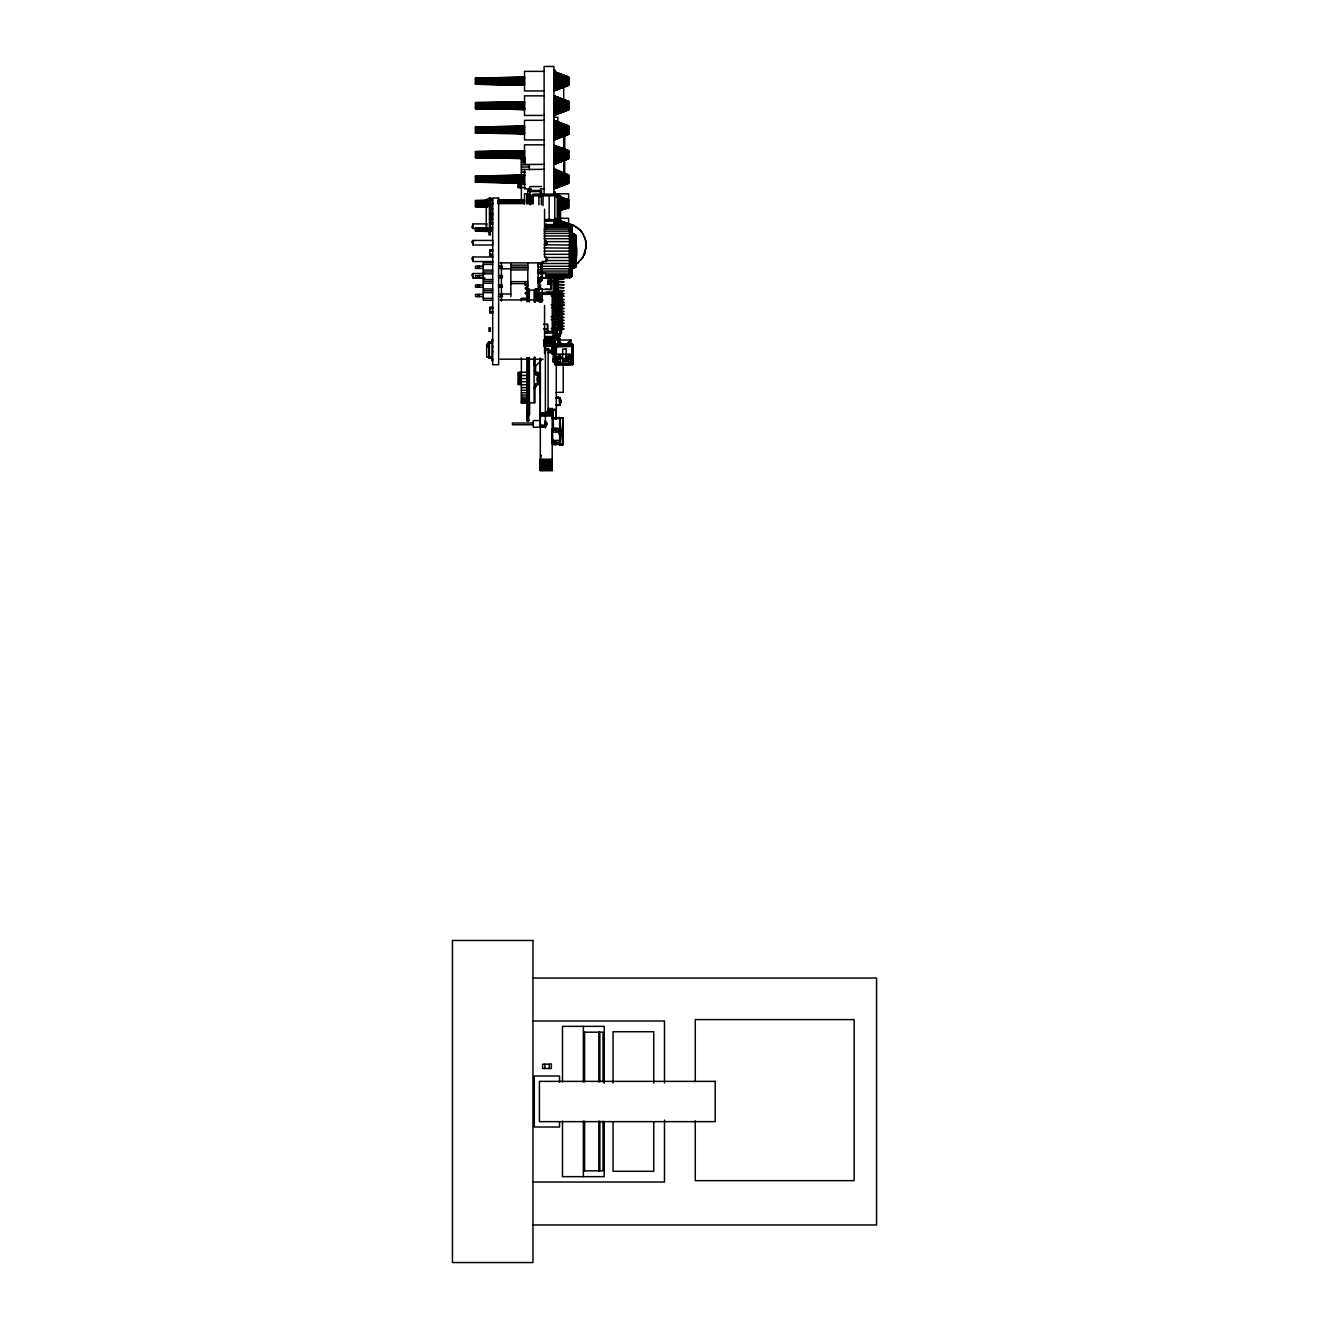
<?xml version="1.0" encoding="UTF-8"?>
<svg xmlns="http://www.w3.org/2000/svg" width="1329" height="1329" viewBox="0 0 1329 1329"><rect width="100%" height="100%" fill="white"/><g stroke="black" fill="none" stroke-linecap="round" stroke-linejoin="round"><path stroke-width="1.5" d="M527.796 200.23L526.865 201.51L526.849 203.769L527.796 203.769C529.108 200.43 525.536 197.838 527.796 200.646M534.142 365.226L534.723 357.268M537.963 294.673L535.537 294.673L535.72 300.52L536.168 289.273L536.135 295.42M536.85 289.273L536.335 295.42L536.567 289.273M538.926 301.683L538.926 293.526M540.305 357.983L540.272 425.081L545.388 425.081M541.584 295.835L541.584 302.015L541.883 295.835L538.76 295.835M541.833 295.835L541.667 302.048M541.9 301.7L541.883 295.835M551.851 342.35L551.851 341.487M551.668 353.431L551.801 350.69L551.784 353.979M551.867 341.487L551.867 342.35M551.552 278.575L551.851 277.013M551.9 351.986L551.568 353.032M552.648 418.369L552.316 409.98L552.465 418.851M553.113 418.319L553.03 430.314L553.113 418.319L562.998 418.02L562.964 444.617L552.997 444.002L562.765 444.634L559.625 445.049L562.765 444.634L559.625 444.584L559.625 417.555L553.329 418.22L553.346 430.33M572.434 344.145L554.741 344.145M555.19 336.918C553.462 326.303 559.409 336.536 557.482 333.695M555.073 342.051L555.14 341.703M555.838 331.934L557.599 334.493L556.801 332.2L554.741 332.1L554.741 334.243L557.599 334.343L556.402 331.968L557.565 334.493L555.954 334.526L557.615 334.41L557.366 333.247L555.738 333.297L554.758 337.666L556.602 337.599L557.532 335.722L556.602 337.583L554.758 337.732L557.599 335.307L556.801 337.45L554.758 337.666L557.333 335.456L556.187 332.051L554.758 331.968L554.741 335.107L557.183 335.307L556.801 337.45L554.741 337.416L557.565 335.506M555.904 417.439L555.904 415.96M555.904 413.469L555.904 416.691M554.741 334.958L557.599 335.091L555.771 337.616L557.549 335.074L556.801 337.433L555.755 337.716L557.565 335.091L556.801 337.284L554.741 337.549C559.011 337.965 557.034 333.845 554.741 334.094M554.741 333.812C561.187 335.423 552.964 330.771 556.519 332.566C556.652 338.297 557.316 330.722 554.874 331.569M554.741 336.47C564.31 334.858 548.844 340.058 557.432 334.576C557.981 332.998 553.396 331.552 556.801 332.449C556.02 338.214 559.725 331.635 554.758 331.901L557.084 332.649L554.741 332.217C561.253 332.416 553.429 337.699 555.489 337.001C560.323 336.171 553.097 333.28 556.17 331.934L554.758 331.901C557.349 331.469 558.03 336.569 555.838 337.699C555.173 337.815 558.894 334.725 553.196 335.705M554.741 333.546L556.535 333.828L556.386 337.566L557.432 335.058L555.738 334.958L557.349 333.546L556.801 332.217L554.758 332.051L557.3 333.247L556.17 333.23L556.801 332.665L557.333 334.177L556.602 332.217L554.758 331.968L556.402 332.1L556.685 335.772L556.386 332.815L554.741 333.297M562.549 364.212L562.948 365.026L562.815 361.903L565.838 361.903L566.47 365.093M565.955 358.564L562.915 358.564L563.081 361.255L563.28 358.797M563.164 358.697L563.164 361.189L565.739 361.189L565.739 358.697L565.606 360.94L563.263 360.99L565.905 361.206L566.071 354.195M562.682 363.481C561.669 366.804 573.231 363.664 562.948 364.927M572.55 358.797C573.414 372.851 573.032 345.357 572.068 358.797C572.982 338.978 572.6 384.214 572.367 355.159M528.743 414.15L528.743 415.861M535.703 295.42L535.72 289.273L535.57 295.42M536.002 295.42L535.903 289.273L535.62 300.52L535.537 294.673M536.65 295.42L537.082 289.273L536.999 300.52M537.032 289.273L537.115 295.42M538.029 379.38L538.029 377.801L537.464 381.29L537.464 377.785L537.481 379.38M551.701 277.13L551.734 277.977M554.625 344.593L573.032 344.593L552.681 344.593L552.781 346.487M555.655 418.884L555.904 409.897L548.246 409.83L555.821 409.98L555.904 419.05L555.672 410.129M555.406 335.539L557.582 335.456L556.187 337.583L557.117 335.074L555.406 334.393L557.084 334.825L556.984 336.087L554.874 337.433L557.034 336.403L557.15 335.091L555.406 335.257L557.383 335.141L555.987 337.549L556.934 337.234L555.971 337.549L557.167 335.091L556.386 337.549L554.758 337.666L556.602 337.533L556.386 334.509L555.755 337.682L557.084 335.141L556.402 331.968L557.432 334.576L555.406 334.958L557.599 335.224L555.572 335.058M555.422 331.934C556.718 333.878 558.878 335.788 555.09 337.682M555.157 337.416L557.05 336.985L554.758 337.483C559.11 337.167 555.887 329.177 556.668 336.686C557.748 332.748 555.057 339.759 557.15 336.686C555.854 333.147 556.884 337.632 557.067 336.686C557.798 333.928 555.622 339.609 556.635 335.456C556.718 333.363 556.618 331.154 555.09 331.984M555.738 334.376L557.532 333.911M557.532 335.722C554.625 335.722 555.921 338.961 557.067 336.087C552.681 338.912 559.509 335.606 555.738 334.675C557.316 333.23 557.831 338.031 554.741 337.284L556.569 336.686L556.153 333.812L556.187 336.918L557.067 335.938M561.885 291.765C558.761 289.29 558.396 297.131 559.991 291.5L554.741 291.333L557.665 291.333L557.698 292.563M561.469 364.013L556.768 364.212L560.988 364.046M561.419 306.534L561.752 304.823M554.741 307.431L561.752 306.152M563.081 444.335L562.748 417.887M566.22 364.246L567.068 364.212M571.32 363.93L562.117 364.03L571.32 363.897M527.812 198.287C525.038 195.845 530.171 198.586 526.865 199.815M528.743 415.445L528.693 420.695L528.709 419.698M534.524 364.163L534.142 365.159L534.125 363.415M535.371 293.36L535.388 289.273L535.404 295.42M535.604 300.52L535.554 289.273M535.737 289.273L535.77 300.52L535.72 294.673M538.029 380.343L538.029 381.29L538.012 379.878M551.867 351.82L551.751 351.919M551.651 345.058L551.884 345.241M554.874 337.433C556.934 338.031 558.18 334.127 556.203 336.087C561.519 338.712 560.921 331.652 559.559 328.977C560.672 331.502 561.785 338.878 556.137 336.237C557.698 334.21 554.442 332.25 556.785 332.4C555.306 332.433 559.06 333.712 555.406 332.466C553.728 333.031 559.625 333.18 556.187 332.1C553.828 331.27 559.443 332.931 555.887 333.911C558.246 335.888 557.1 331.502 555.19 332.15M555.223 337.084L556.386 337.5L557.15 335.506M555.073 335.257C557.947 336.021 557.997 331.403 554.741 332.732C556.153 331.187 558.878 334.692 554.741 332.532C557.349 329.991 556.353 335.174 557.3 333.861M557.067 333.695C555.472 330.157 558.18 335.838 556.087 333.795C557.848 333.895 554.127 331.27 557.133 333.247M556.17 334.543C556.486 332.748 558.396 334.742 555.406 332.3M557.864 278.359L564.127 278.824L557.648 279.372M560.207 317.781L560.489 313.461M552.449 432.141C549.276 426.659 562.815 426.742 559.958 432.141L552.283 432.141L552.299 429.151L559.958 429.151L559.958 443.388L552.233 443.138L552.283 440.397L560.024 440.397L559.775 443.537L552.698 443.388L559.958 443.388M559.974 429.018L559.808 443.138L560.024 429.4L552.233 429.4M560.306 316.319L560.107 317.781L561.602 317.781L561.619 313.212L556.718 313.162M562.765 444.617L559.625 444.966L562.964 444.251L562.964 417.987M572.749 355.159L572.168 360.774L572.6 355.159M526.865 199.034L527.812 197.938M541.385 295.835L541.202 301.982M555.223 332.4C558.579 335.938 557.366 331.984 555.887 334.675C556.07 335.888 558.396 336.652 554.741 336.802M557.084 335.456L555.771 337.483L557.482 335.456M557.067 334.493C556.486 335.672 555.937 330.672 556.951 333.097C556.103 334.476 557.432 331.37 555.439 332.549C555.306 332.765 558.695 333.014 554.741 333.047M555.738 333.546C556.934 333.778 555.937 333.396 556.951 333.297C555.622 328.197 558.147 341.337 556.12 329.858M558.03 291.45L559.193 291.732M561.752 295.619L561.453 294.241M572.766 363.448L572.55 362.601M540.288 301.982L539.807 295.835M540.67 301.982L540.056 295.835M540.936 301.982L540.886 295.835M555.157 332.831L556.934 333.047M556.17 333.729C556.934 331.735 556.22 334.958 556.535 334.376M555.904 409.897L555.838 418.984L555.904 409.897L555.705 417.09M556.917 335.456L555.439 337.4L557.1 335.772M557.084 336.686L554.741 336.586M558.413 322.1L557.549 322.233L559.659 321.734L557.632 322.199L557.698 321.07M559.542 308.943L559.559 306.833L561.453 308.062L561.071 292.015M526.882 196.991L526.915 194.881M551.552 351.255L551.784 351.77M554.741 337.35L556.934 336.852M556.801 332.981L554.741 332.632M556.984 336.686L555.738 336.818L556.602 337.416M561.918 323.163L561.536 327.2L561.536 323.429M527.846 195.147L527.812 197.29L526.882 197.29M527.746 194.881L527.829 196.709L526.882 196.709M554.774 337.284C559.027 335.672 554.708 335.107 557.316 336.237M556.602 332.117L556.951 333.446M556.785 336.985C555.572 337.167 557.15 335.955 555.755 337.35M559.808 309.873L560.24 316.667M556.137 404.913L560.024 404.614L559.808 397.753L559.958 404.797L556.137 404.946C562.317 408.385 562.017 394.846 556.137 397.786C562.466 394.248 562.25 408.169 556.236 404.946M534.54 364.777L534.723 364.279M541.999 274.538L542.099 263.657L538.228 264.172M553.213 336.503L553.196 338.197L553.18 336.503L545.156 336.503M553.196 331.436L553.18 333.13L545.156 333.13M555.522 337.416L556.187 336.818M560.024 315.089L559.559 310.072M555.738 335.955C564.493 339.377 557.549 327.466 559.908 329.592M560.157 355.524L560.639 362.236C553.412 365.093 560.904 348.497 560.738 358.896L558.213 358.896L558.629 355.574M560.157 356.106C557.416 354.76 556.22 364.894 560.705 362.385M559.808 397.753L559.958 404.797M552.997 430.347L552.997 418.585L559.625 417.555L562.748 444.384L563.081 418.303M568.247 362.236L570.59 362.269L570.191 356.969C561.004 358.431 576.437 369.811 570.39 355.674C566.619 353.664 567.799 362.136 568.247 362.269M570.108 356.106C566.32 355.64 571.453 358.465 570.108 355.989M556.934 334.709L556.203 335.955L559.958 335.855L560.007 329.326L559.958 336.087L559.559 329.227M559.675 397.703L556.137 397.736L559.825 397.886L556.187 397.736L559.559 397.687L559.559 405.013L556.137 404.714C564.526 409.083 557.898 387.586 559.924 404.548L560.024 398.135L556.137 398.135L559.559 397.82M557.698 289.589L557.665 288.36C553.844 287.28 553.844 290.686 557.665 289.589L557.698 288.36M557.665 288.36L557.665 285.386C553.844 284.306 553.844 287.712 557.665 286.615L557.698 282.412M557.698 283.924L557.665 282.412C553.844 281.333 553.844 284.738 557.665 283.642M554.741 280.668L554.741 279.439L557.947 278.675M554.741 304.457L554.741 303.228L557.665 303.228L557.698 304.457M558.363 300.337C554.592 299.008 553.047 302.331 557.665 301.484L557.698 300.254M557.698 298.51L557.665 297.281C553.844 296.201 553.844 299.606 557.665 298.51L557.549 295.271L558.363 295.42M554.741 295.536L554.741 294.307L557.665 294.307L557.698 295.536M559.958 324.592C558.03 321.917 550.787 325.97 557.665 325.273L557.698 324.043M557.698 325.273L557.665 321.07C549.392 322 561.37 322.033 561.602 322.366M551.12 319.641L557.665 318.096L557.665 321.07M554.741 316.352L554.741 315.123L557.665 315.123L557.665 318.096M557.665 315.123L557.665 312.149C553.844 311.052 553.844 314.475 557.665 313.378L557.698 312.149M557.665 312.149L557.665 309.175C553.844 308.079 553.844 311.501 557.665 310.405L557.698 309.175M554.774 330.605L554.874 333.861M554.741 328.246C554.21 326.103 561.602 328.878 559.941 324.592M557.665 277.08L557.665 280.668L551.552 281.549M557.665 295.536L557.549 292.081M557.698 315.123L557.665 316.352L551.12 316.667M557.698 303.228L557.665 307.431L551.552 307.547M557.665 330.605C551.253 330.024 560.539 331.768 557.665 325.273M557.665 319.325L557.698 318.096M552.449 440.397L552.233 443.138L560.024 443.138L559.775 429.151L552.698 429.151L559.559 429.068M561.802 326.319L561.635 325.107M558.296 328.911L559.509 329.526L558.728 328.745M541.85 278.16L569.476 277.794L572.085 275.153L571.819 234.386L569.476 233.406L544.093 233.406M526.899 195.579L528.693 195.263L528.743 201.078M556.519 337.167L555.406 337.333L556.884 336.403M542.132 266.265L569.476 266.265C579.012 268.259 578.663 239.32 572.267 238.838M559.675 313.528L560.024 310.272L559.841 315.073L559.891 309.939M559.808 336.237L559.958 329.409L559.958 335.855L556.203 335.822L557.001 335.141M558.678 322.299L559.974 322.017M559.874 313.528L559.958 310.272M559.958 329.426L559.775 335.938L559.559 329.426M559.958 398.135L559.775 404.664L559.559 398.135M536.833 300.52L537.182 294.673L537.182 300.52M541.85 276.615L541.999 280.137L541.999 277.927M555.505 337.682L556.187 337.682M559.559 335.838L559.775 329.326L559.808 335.838M559.675 440.397L559.559 443.138L552.698 440.397M540.305 393.467L540.355 373.532M538.228 267.046L541.85 266.78L542.132 263.956L541.651 269.604L538.228 269.787M551.552 348.58C552.532 346.47 551.9 352.384 551.801 348.132M559.559 433.586L559.958 429.151M541.85 269.471L542.132 263.956L541.85 266.78M562.964 444.617L562.998 418.336L553.329 418.22M560.14 433.586L560.257 429.018L560.373 433.586L558.861 433.586L559.127 429.018L559.011 433.586M538.228 272.279L541.85 271.93L541.401 269.704M526.915 194.964L528.676 194.881M575.557 266.896L575.939 263.159M584.959 252.875L586.006 245.2M586.072 247.41L585.441 239.718M525.204 282.296L525.204 283.891M559.924 432.141L560.024 440.397L560.024 429.4M574.876 256.048C575.307 258.59 567.383 253.623 575.989 253.457M568.579 355.574L568.164 358.896L570.689 358.896L570.108 355.524M558.446 355.84L558.213 358.896L558.512 355.674M568.397 355.84L568.164 358.896L568.447 355.674M542.132 273.076L569.476 273.076C573.58 269.422 573.198 277.379 569.476 277.03L546.036 277.03M575.989 255.733L574.876 258.374M586.272 247.443L582.617 257.843L572.085 268.275L575.939 265.451L575.939 266.481L575.557 267.262L575.557 234.967C574.942 239.502 571.487 231.196 569.476 229.136L544.093 229.136M561.486 308.943L561.951 308.378M575.258 262.777L572.085 266.996L575.258 265.401L575.989 263.225L575.939 261.597L572.085 263.474L572.267 237.476C569.892 230.831 576.52 237.642 575.939 240.632M575.939 257.793L574.876 260.534M542.132 279.705L542.132 277.03M528.676 420.795L526.915 420.695L527.796 413.718L526.865 413.718L526.849 411.442L527.796 411.442L526.849 412.355M546.036 224.618L569.476 224.418L569.476 277.794L572.018 275.601M572.085 274.771L569.476 277.611L570.606 277.346M575.557 266.514L575.939 265.767L575.557 267.096M541.85 271.93L541.401 264.039M572.085 265.385L575.989 259.903L574.676 259.936M542.132 271.947L542.099 273.724M560.14 315.937L557.399 315.422M561.071 329.592L561.071 321.402M557.549 308.345L561.453 308.062L559.542 308.345M574.46 251.115L574.028 267.993L572.816 268.292M572.085 263.474L572.5 261.065L574.028 260.65L574.46 264.305M544.093 254.321L569.476 254.321L570.058 251.115M572.134 259.105C578.348 256.065 571.736 244.602 574.46 237.908L572.134 236.695M572.085 257.095L569.476 257.494L570.058 231.18L544.093 231.13M541.651 272.08L542.132 269.521M572.018 265.601L570.606 266.132M572.085 259.969L569.476 260.567L570.058 257.726M575.989 257.909L574.028 258.457L574.46 256.331M572.284 346.371L554.658 347.035M572.085 262.71L569.476 263.507L570.058 260.916M574.46 261.032L574.46 258.773M555.738 336.087L556.718 336.403M542.132 268.807L569.476 268.807L570.606 266.647L569.476 266.265L570.058 263.939M557.532 334.559L555.572 334.592M558.014 306.883L557.881 308.993L559.193 308.976L558.014 308.411M557.815 341.487C566.719 344.028 552.249 341.487 559.841 342.666M556.17 364.362L556.137 354.195L572.55 354.195M541.385 455.282L540.305 459.236L552.216 459.236M542.132 271.083L570.058 271.033L570.058 266.764M561.137 321.817L554.741 321.684M584.112 254.935L585.242 251.746M584.561 253.922L585.441 251.812M572.766 344.361L572.915 364.379L572.766 344.477M542.498 278.891L541.667 279.522M575.258 265.401L575.939 264.454L570.058 271.631L569.476 273.076L571.105 273.159M572.5 268.774L572.085 269.804L572.5 268.591M575.789 266.73L575.789 235.333M574.028 256.098L574.876 253.723M546.036 257.494L569.476 257.494L570.606 254.42L572.085 254.121M546.036 260.567L569.476 260.567L570.606 257.676L569.476 257.494M555.738 335.539L556.701 334.825L556.386 336.054M574.676 242.277C576.919 242.974 576.487 238.207 574.46 237.908M560.157 315.87L554.741 315.737M542.132 274.738L542.132 263.507L569.476 263.507L570.606 260.833L569.476 260.567M574.028 260.65L574.876 258.706L574.028 258.457M569.476 266.265L570.606 263.84L569.476 263.507M570.058 271.033C574.278 269.139 570.905 266.431 569.476 271.083L569.476 277.611M552.548 347.882L551.817 349.245M541.8 359.694L535.67 366.139L535.521 374.828M584.079 254.836L582.484 257.843M570.058 273.591L569.476 274.738L546.036 274.738M561.486 329.409L561.386 333.479L558.512 334.243M574.676 261.747L575.989 261.747L574.876 262.494M561.901 323.827L561.386 308.195M555.738 333.297L556.585 334.077M546.036 241.645L569.476 241.645C573.181 244.021 572.849 238.14 569.476 238.705L544.093 238.705M556.685 335.772L559.559 336.171L556.17 335.872M537.497 383.051L534.208 388.317L537.497 383.051L537.497 376.024L534.275 370.758M575.939 259.786L575.989 261.697M572.533 364.362L572.267 344.128M574.028 262.627L575.258 260.8M570.058 275.203L572.018 272.943L569.476 276.067L546.036 276.067M556.519 336.686L556.535 336.42M582.467 257.726L580.424 260.334M575.939 239.054L575.939 236.761M561.885 324.575L561.536 323.794L561.569 324.758M556.585 335.506L555.954 336.204M570.673 340.058L567.151 343.713M541.401 280.884L538.228 280.868M570.058 276.432L572.018 274.173L570.058 277.263M561.635 313.212L560.306 313.461M556.004 364.761L556.12 354.195M487.029 223.903L473.124 223.903L471.812 227.159L473.124 228.455L489.022 228.455M492.993 240.449L473.124 240.449L471.812 241.745L473.124 245.001L492.993 245.001M530.005 189.366L529.989 188.386L531.052 189.366M492.993 256.979L473.124 256.979L471.812 258.275L473.124 261.531L492.993 261.531M492.411 249.935L492.694 250.782M485.052 273.508L473.124 273.508L471.812 274.821L473.124 278.077L485.052 278.077M546.036 261.531L547.332 260.235L546.036 256.979L546.036 261.531L541.983 261.531M537.929 278.077L546.036 278.077L547.332 276.764L546.036 273.508L537.929 273.508M554.708 346.769L552.681 346.42M565.489 363.897L566.902 364.212M573.596 241.546L574.46 236.496L572.134 235.133M569.476 231.13L569.476 224.418M572.085 238.738L575.989 240.516L574.676 240.466M546.036 226.146L569.476 226.146C573.364 227.741 572.949 231.661 569.476 229.136C573.497 229.07 573.846 239.27 569.476 235.947L544.093 235.947M561.619 327.05L561.287 327.383M552.299 429.151L552.698 443.604L559.791 443.537L552.698 443.138M577.999 262.777L578.995 262.062M572.085 240.898L575.989 242.31L572.267 237.476M570.058 228.621C570.008 227.475 574.311 229.236 569.476 227.475L546.036 227.475M578.148 262.777L574.427 265.235M557.682 279.372L557.665 282.412M561.27 328.678L557.133 328.977M572.018 248.141L544.093 247.892M577.151 263.292L576.254 263.923M561.536 308.876L557.482 308.993M573.596 267.91C578.231 266.033 569.377 269.704 575.258 267.195M572.085 243.257L575.989 244.303L575.939 242.426M572.018 228.04L570.058 225.78L570.058 227.01M572.816 268.458L574.876 267.029M555.738 335.406L556.768 335.058M575.258 267.411L574.028 267.993M538.228 279.372C543.096 277.927 541.983 280.087 538.228 280.353M538.228 278.093L541.401 277.977L541.651 276.797M574.361 265.052L575.175 264.504M492.112 224.136L492.129 198.503L489.504 198.054L486.264 199.799L486.264 228.156L489.504 229.917L492.129 229.468M557.067 333.861L556.303 333.895M557.316 333.413L555.954 333.729M574.876 243.506L575.939 246.563L572.134 245.915M551.552 283.758L547.764 284.207L551.037 283.459M551.12 295.852L558.363 295.653M551.12 304.773L558.363 304.64M551.12 328.562L557.665 328.246M556.353 335.822L556.17 336.287M556.303 334.875L557.599 335.107M554.392 225.349L555.555 224.9M571.32 266.365L573.364 265.534L573.181 264.488M573.43 265.734L572.267 266.165L572.267 265.202M575.939 253.407L574.876 253.606M541.667 279.173L539.923 278.21M570.058 225.78C570.639 225.83 574.111 227.442 569.476 225.199L546.036 225.199M575.258 234.818L573.181 234.685L572.085 232.99M568.613 85.305L553.911 90.937L568.613 85.289L568.613 76.999L553.911 71.65M553.911 168.534L568.613 174.963L568.613 183.269L553.911 188.901L568.613 182.821L553.911 187.588L568.613 182.455L553.911 186.99L568.613 182.173L553.911 186.326M568.613 207.723L558.928 210.962M555.489 225.083L558.728 223.853M555.622 225.083L557.698 224.352M568.613 127.069L553.911 122.916L568.613 126.787L553.911 122.251L568.613 126.537L553.911 120.358L568.613 125.973L568.613 134.279L553.911 139.495M568.613 183.269L553.911 188.087M553.911 90.505L568.613 84.956L553.911 90.754M568.613 109.443L553.911 114.61M553.911 163.982L568.613 158.433L553.911 164.331L568.613 158.583L553.911 164.231L568.613 158.782L568.613 150.459L553.911 145.127M555.406 332.848L556.187 332.831M553.911 139.744L568.613 134.212M553.911 188.735L568.613 183.186L553.911 188.602M571.221 266.564L572.218 265.983M555.755 114.444L568.613 109.659L553.911 115.258L568.613 109.792L568.613 101.486L553.911 95.854L568.613 101.835L553.911 95.854L568.613 101.552L553.911 95.871L568.613 101.519L555.755 96.818M553.911 139.213L568.613 134.013M553.911 163.716L568.613 158.516M553.911 90.123L568.613 84.956M553.911 137.336L568.613 133.182L553.911 138.615L568.613 133.731M559.426 210.165L568.613 206.66L559.426 209.251M541.401 280.735L540.837 276.465M566.769 158.965L553.911 163.367L566.769 159.115M559.426 210.464L568.613 207.307L558.928 210.414M541.119 280.269L540.837 280.868M568.613 109.244L553.911 114.128L568.613 108.696L553.911 112.849M568.613 158.217L553.911 163.102L568.613 157.686L553.911 161.822M573.596 239.984L574.028 246.114L573.181 246.28M556.203 336.038L555.887 335.722M555.755 88.761L568.613 84.624L553.911 89.624L568.613 84.209L553.911 88.345M557.582 112.649L566.769 109.709M559.426 136.555L568.613 133.614M561.253 160.46L566.769 158.683M563.097 184.366L568.613 182.588M556.402 337.583L554.758 337.699M555.406 332.466L554.774 332.449M559.426 208.52L568.613 205.58L559.426 207.258M557.565 224.352L558.595 223.853M572.267 261.265L572.085 256.431M568.613 83.877L553.911 87.581L568.613 83.511L553.911 86.634L568.613 83.129L553.911 85.804M568.613 108.363L553.911 112.068L568.613 107.998L553.911 111.121L568.613 107.616L553.911 110.307M568.613 132.85L553.911 136.555L568.613 132.501L553.911 135.608L568.613 132.103L553.911 134.794M568.613 157.354L553.911 161.058L568.613 156.988L553.911 160.111L568.613 156.606L553.911 159.281M568.613 181.84L553.911 185.545L568.613 181.475L553.911 184.598L568.613 181.093L553.911 183.767M559.426 208.653L568.613 206.327M572.085 248.423L575.989 248.772L574.876 248.49M557.864 323.761L558.047 323.711A1.811 1.811 0 0 1 560.173 325.505A1.811 1.811 0 0 1 558.03 327.283M558.629 224.053L562.017 223.305L559.841 223.82M574.876 235.2L572.816 233.937M568.613 82.714L553.911 84.823L568.613 82.282L553.911 83.611L568.613 81.833L553.911 82.763M568.613 107.2L553.911 109.327L568.613 106.769L553.911 108.098L568.613 106.32L553.911 107.25M568.613 131.687L553.911 133.814L568.613 131.255L553.911 132.601L568.613 130.807L553.911 131.737M568.613 156.191L553.911 158.301L568.613 155.759L553.911 157.088L568.613 155.31L553.911 156.241M568.613 180.678L553.911 182.804L568.613 180.246L553.911 181.575L568.613 179.797L553.911 180.727M568.613 205.164L559.426 206.493L568.613 204.732L559.426 205.563M569.476 224.618C574.062 227.292 570.872 225.199 570.058 224.95M575.258 239.436L572.816 239.752M552.465 277.562L551.884 276.532M553.346 418.668L562.748 418.336M557.665 281.914L564.127 281.798L557.665 281.167M557.665 284.888L564.127 284.771L557.665 284.14M557.665 287.861L564.127 287.745L557.665 287.114M557.665 290.835L564.127 290.719L557.665 290.087M557.216 293.609L564.127 293.692L557.665 293.061M557.665 296.782L564.127 296.151L557.665 296.035M557.549 299.955L564.127 299.64L557.665 299.008M557.665 301.982L564.127 302.613L557.549 302.829M564.127 302.613L562.964 301.982M557.665 305.703L564.127 305.072L557.549 305.155M557.665 308.677L564.127 308.561L557.665 307.929M557.665 311.65L564.127 311.534L557.665 310.903M556.967 314.558L564.127 313.993L556.635 314.076M557.665 317.598L564.127 317.481L557.665 316.85M557.665 320.571L564.127 320.455L557.665 319.824M557.665 323.545L564.127 323.429L557.665 322.797M557.665 326.519L564.127 326.402L557.665 325.771M557.665 329.492L564.127 328.861L557.133 328.695M556.585 335.373L556.386 335.224M548.262 277.296L551.037 277.329L551.037 289.406L541.867 289.406M547.764 279.057L551.037 278.309M547.764 280.768L551.037 280.02M551.037 281.748L547.764 282.479L548.262 281.748M560.09 313.96L561.403 313.86M561.901 223.505L562.998 223.239M544.275 340.988L552.216 340.54L544.275 340.39M544.275 341.437L552.216 340.988L544.275 341.138M544.275 341.902L552.216 341.437L544.275 341.603M548.246 410.129L555.439 410.345M546.269 339.543L552.216 339.659L544.275 340.091L552.216 340.091L544.275 339.942M548.246 409.681L552.216 409.465M546.269 338.762L552.216 338.48M554.409 338.513L560.024 338.596L556.187 338.147M570.606 254.42L569.476 254.321M540.305 413.236L552.216 413.236L540.305 413.618L552.216 413.817L540.305 414.648L552.216 414.648M544.275 345.889L552.216 345.905L544.275 345.872L552.216 345.905L544.275 345.839L552.216 345.64L544.275 345.39L552.216 345.241L544.275 345.158L552.216 344.975L552.216 336.951L546.269 337.267L552.216 337.3L546.269 338.131L552.216 337.965M559.775 429.151L552.698 429.4L559.675 432.141L559.924 440.397M553.911 81.684L568.613 81.368M553.911 106.17L568.613 105.871M553.911 130.674L568.613 130.358M553.911 155.161L568.613 154.845M553.911 179.648L568.613 179.349M559.426 204.035L568.613 203.835M544.275 339.792L552.216 339.659M544.275 340.689L552.216 340.54M544.275 342.051L552.216 342.35M544.275 342.932L552.216 342.782L544.275 342.649M475.533 84.209L524.523 85.056L475.533 84.242L475.533 78.046L524.523 77.198M475.533 78.079L524.523 77.364L475.533 78.278L493.906 78.095M475.533 108.729L475.533 102.549L524.523 101.768M475.533 102.682L524.523 102.117M475.533 127.036L524.523 126.189L475.533 127.052L475.533 133.216M524.523 126.471L475.533 127.252L483.706 127.235M524.523 158.566L475.533 157.686L475.533 151.523L524.523 150.758M475.533 151.656L524.523 150.958M475.533 176.026L524.523 175.195L475.533 176.093L475.533 182.206L524.523 183.053M475.533 176.242L524.523 175.445M475.533 206.626L487.793 206.842L475.533 206.676L475.533 200.513L487.793 200.363M524.523 199.749L497.993 200.114L524.523 199.931M475.533 200.646L487.793 200.529L475.533 200.845M546.269 338.945L552.216 338.845L546.269 339.344M544.275 343.347L552.216 343.214L544.275 343.081M544.275 343.746L552.216 343.613L544.275 343.48M548.246 408.717L552.216 408.651M516.366 77.746L524.523 77.614M475.533 78.511L524.523 77.78M475.533 102.997L524.523 102.267L485.749 102.997M504.106 126.919L524.523 126.604L475.533 127.484M475.533 151.855L514.323 151.257M475.533 151.988L524.523 151.257M491.863 176.093L524.523 175.578L475.533 176.475M497.993 200.496L504.106 200.397M487.793 200.779L475.533 200.961L487.793 200.945M497.993 200.629L524.523 200.247M544.275 344.128L552.216 344.012L544.275 343.879M540.305 414L552.216 413.817M475.533 78.66L493.906 78.394M524.523 78.178L475.533 78.826L493.906 78.776M475.533 103.313L524.523 102.665M483.706 127.518L475.533 127.634L524.523 127.169M514.323 151.589L475.533 152.137L524.523 151.656M514.323 176.076L524.523 175.943M475.533 176.79L524.523 176.142M497.993 200.795L504.106 200.712M475.533 201.277L487.793 201.128M497.993 200.978L524.523 200.646M554.409 338.596L559.559 338.131L559.559 341.703M516.366 102.997L524.523 102.898M475.533 127.983L483.706 127.883M500.036 152.187L514.323 152.004M497.993 201.194L504.106 201.111M546.269 337.616L552.216 337.549M556.187 338.181L559.675 338.147M544.275 344.792L552.216 344.693L544.275 344.244M475.533 79.208L524.523 78.66M475.533 103.695L524.523 103.147M475.533 128.182L524.523 127.65M475.533 152.669L524.523 152.137M475.533 177.172L524.523 176.624M475.533 201.659L487.793 201.526M497.993 201.41L524.523 201.128M574.676 262.129L575.989 262.112M475.533 79.64L524.523 79.225M475.533 104.127L524.523 103.712M475.533 128.614L524.523 128.199M475.533 153.117L524.523 152.685M475.533 177.604L524.523 177.189M475.533 202.091L487.793 201.991M497.993 201.908L524.523 201.676M574.676 261.016L575.989 260.999M546.269 337.151L552.216 337.101L546.269 336.918M574.676 258.557L575.989 258.557M475.533 80.122L524.523 79.823M475.533 104.609L524.523 104.326M475.533 129.096L524.523 128.813M475.533 153.583L524.523 153.3M475.533 178.086L524.523 177.804M475.533 202.573L487.793 202.506M497.993 202.44L524.523 202.29M574.676 256.929L575.989 256.929M475.533 80.62L524.523 80.471M475.533 105.107L524.523 104.974M475.533 129.611L524.523 129.461M475.533 154.098L524.523 153.948M475.533 178.584L524.523 178.451M475.533 203.088L487.793 203.038M497.993 203.021L524.523 202.938M574.676 255.102L575.989 255.102M552.216 345.773L544.275 345.806L552.216 345.773L552.216 351.986M574.676 253.141L575.989 253.141M553.911 69.872L554.891 69.872L554.891 73.178M553.911 70.62L554.891 70.62M544.109 71.351L524.523 71.351L524.523 90.937L544.109 90.937M475.533 81.152L524.523 81.152M544.109 95.838L524.523 95.838L524.523 115.44L544.109 115.44M475.533 105.639L524.523 105.639M553.911 117.284L557.831 117.284L557.831 123.165M544.109 120.324L524.523 120.324L524.523 139.927L544.109 139.927M475.533 130.126L524.523 130.126M553.911 139.429L554.891 139.429M553.911 140.209L554.891 140.209L554.891 138.282M544.109 144.828L524.523 144.828L524.523 164.414L544.109 164.414M475.533 154.613L524.523 154.613M521.367 158.35L525.37 158.35M521.367 159.497L525.37 159.497M521.367 160.959L525.37 160.959M521.367 162.719L525.37 162.719M521.367 164.746L529.374 164.746L529.374 169.879M521.367 167.022L529.374 167.022M521.367 169.514L544.109 169.315M521.367 172.222L525.37 172.222M525.37 175.096L518.293 175.295L521.367 175.91M518.293 175.445L521.367 175.445M475.533 179.116L524.523 179.116M521.367 182.821L518.293 182.821L518.293 187.605L525.37 187.605M518.293 184.116L521.367 184.116M521.367 184.382L525.37 184.382M518.293 185.279L521.367 185.279M518.293 186.259L521.367 186.259M530.005 186.558L541.435 186.558M518.293 186.99L521.367 186.99M518.293 187.439L521.367 187.439M530.936 188.851L524.523 188.901L524.523 169.315M540.189 188.901L544.109 188.901M530.005 191.559L541.435 191.559M553.911 191.642L554.891 191.642L554.891 194.017L553.911 192.356L554.891 192.356M553.911 192.921L554.891 192.921M553.911 193.22L554.891 193.22M528.444 193.801L524.523 193.801L524.523 204.267M540.189 193.801L544.109 193.801M555.755 193.801L568.613 193.801L568.613 208.503L564.941 208.503M530.005 195.28L559.409 195.28L559.409 220.016L544.724 220.016M526.899 195.413L528.709 195.762L526.899 195.762M530.005 195.778L558.928 195.778L558.928 219.534L545.089 219.534M559.409 195.778L560.556 195.778L560.556 219.534L559.409 219.534M526.882 196.194L530.005 196.194M527.829 196.443L526.899 195.978L528.709 196.443M530.005 196.692L531.434 196.692L531.434 202.423L530.005 202.423M530.005 196.974L530.005 198.32M526.882 197.606L527.812 197.606M527.812 198.652L526.865 199.416L527.796 199.416M530.005 198.885L530.005 200.23M489.504 199.134L492.694 199.134M558.928 199.981L568.613 201.626M489.504 200.613L492.694 200.613M530.005 200.795L530.005 202.141M526.865 201.078L527.796 201.078M526.865 201.51L527.796 201.51M558.928 201.576L568.613 202.922M527.796 201.958L526.865 202.407M492.694 202.506L492.694 203.553M526.849 203.32L527.796 203.32M475.533 203.603L487.793 203.603M497.993 203.603L524.523 203.603M489.504 203.835L492.694 203.835M530.005 203.736L532.231 203.736M558.928 204.899L568.613 204.284L558.928 205.447M489.504 205.314L492.694 205.314M489.504 208.537L492.793 208.42M489.504 210.015L492.694 210.015M492.694 212.873L489.736 212.873L489.736 215.83L492.694 215.83M489.504 213.238L492.694 213.238M489.504 214.717L492.694 214.717M489.504 217.939L492.694 217.939M559.426 218.305L568.613 218.305L568.613 225.365L553.911 222.607L566.769 225.332M489.504 219.435L492.694 219.435M545.123 221.162L558.928 221.162L558.928 220.016M489.504 222.641L492.694 222.641M492.694 222.873L489.736 222.873L489.736 228.804L492.694 228.804M565.224 223.255L563.131 223.438M564.094 223.405L566.47 223.338M567.433 223.488L566.337 223.338L571.736 224.634M559.426 220.481L568.613 223.986L557.582 220.049L568.613 224.136L555.755 219.75L573.912 225.515L572.899 225.05M489.504 224.136L492.694 224.352M574.66 226.196L573.679 225.681M575.607 226.761L580.025 230.233L579.378 229.319M489.504 227.359L492.694 227.309M475.533 228.09L487.793 228.09M578.564 228.571L576.653 227.209M489.504 228.837L492.444 228.837M582.301 232.691L581.487 231.794L583.481 234.568M581.338 231.91L580.79 230.93L581.637 231.794M582.6 233.705L584.295 236.628M584.145 236.628L585.391 239.752M492.694 242.509L492.694 243.556M585.873 243.008L586.106 244.104M544.093 244.719L572.085 245.117L572.018 242.36M492.694 249.719L489.736 249.719L489.736 255.65L492.694 255.65M489.736 251.214L492.694 251.214M544.093 251.115L575.989 251.115M489.736 254.171L492.694 254.171M492.694 262.577L483.291 262.577L483.291 300.204L492.694 300.204M500.103 262.876L543.079 262.876M538.228 263.441L538.228 266.647M483.291 264.438L492.694 264.438M510.884 265.119L527.812 265.119M483.291 266.165L475.516 266.165L475.516 268.392L483.291 268.392M498.475 266.165L502.329 266.165L502.329 268.392L498.475 268.392M510.884 267.063L527.812 267.063M510.884 267.976L527.812 267.976M501.398 268.823L510.851 268.823M510.884 269.937L527.812 269.937M483.291 270.136L492.694 270.136M538.228 270.152L538.544 272.345M483.291 271.98L492.694 271.98M483.291 273.84L492.694 273.84M483.291 275.585L475.516 275.585L475.516 277.794L483.291 277.794M498.475 275.585L502.329 275.585L502.329 277.794L498.475 277.794M542.431 278.392L542.431 272.545M542.348 279.223L540.72 279.522M483.291 279.539L492.694 279.539M554.741 280.054L557.665 280.054M483.291 281.399L492.694 281.399M510.884 281.648L527.812 281.648M547.764 282.479L551.037 282.479M554.741 283.027L557.665 283.027M483.291 283.243L492.694 283.243M510.884 283.609L527.812 283.609M538.228 283.708L538.544 277.728M539.225 283.658L539.491 288.742M547.764 284.207L551.552 284.522M483.291 284.987L475.516 284.987L475.516 287.214L483.291 287.214M498.475 284.987L502.329 284.987L502.329 287.214L498.475 287.214M539.491 284.838L540.587 284.838L540.587 288.742M527.812 285.552L525.138 285.552L525.204 282.064M554.741 286.001L557.665 286.001M483.291 288.958L492.694 288.958M539.142 288.925L542.249 288.925L542.249 295.487L539.142 295.487M554.741 288.974L557.665 288.974M527.812 290.121L538.228 290.121L538.228 263.391M483.291 290.802L492.694 290.802M559.193 291.433L557.981 291.433L558.047 293.659M562.034 292.048L562.101 308.062M546.269 292.098L552.216 292.098M561.403 292.264L559.193 291.516M483.291 292.646L492.694 292.646M540.67 292.563L557.665 292.563L557.665 289.589M540.92 292.945L553.811 292.945M542.298 293.211L552.216 293.211L552.216 330.688M540.67 293.775L552.216 293.775M501.398 293.975L510.851 293.975M483.291 294.39L475.516 294.39L475.516 296.616L483.291 296.616M498.475 294.39L502.329 294.39L502.329 296.616L498.475 296.616M542.298 294.324L552.216 294.324M559.775 294.689L558.961 298.726M554.741 294.922L557.665 294.922M559.193 294.839L559.775 295.204M559.775 297.031L559.193 297.414M558.363 297.613L557.549 298.145L558.363 295.271M554.741 297.895L557.665 297.895M483.291 298.36L492.694 298.36M527.364 298.41L521.367 298.41L521.367 301.068M521.367 298.593L527.364 298.593M559.775 298.726L558.761 298.576L559.193 294.689M521.367 299.091L527.364 299.091M559.775 299.374L558.961 305.753M500.103 299.922L543.079 299.922M539.508 300.288L541.9 300.288M559.775 300.537L559.193 300.919M554.741 300.869L557.665 300.869M558.363 301.268L557.549 303.992M559.775 301.716L558.795 302.082M554.741 303.843L558.363 303.843M559.193 304.191L559.775 304.574M559.775 305.221L558.861 305.604M492.694 307.132L489.736 307.132L489.736 313.063L492.694 313.063M492.694 308.195L492.428 307.149M489.736 308.61L492.694 308.61M554.741 309.79L557.665 309.79M489.736 311.584L492.694 311.584M492.694 311.999L492.428 313.046M554.741 312.764L557.665 312.764M556.735 314.209L560.24 314.209M560.09 314.807L561.237 314.807M560.074 316.551L561.403 316.319M556.718 316.667L560.074 316.667M554.741 318.711L557.665 318.711M554.741 319.325L558.313 319.126M556.685 321.402L561.984 321.402L561.984 329.592L556.685 329.592M556.851 321.934L561.951 322.665M557.432 322.515L561.934 322.98M543.461 324.276L547.614 324.276L547.614 332.483L547.498 324.276M554.741 324.658L557.665 324.658M561.901 327.167L561.303 329.077M554.741 327.632L557.665 327.632M543.461 328.961L547.133 328.961M556.917 329.077L561.918 329.077L561.901 326.668M545.172 331.436L553.612 331.436M553.229 332.831L555.306 332.682L555.306 330.572M555.738 334.825L556.818 334.293M556.12 337.848L555.306 338.43M545.172 338.197L553.612 338.197M555.04 340.058L570.988 340.058M543.461 340.673L547.614 340.673L547.614 336.569L547.498 340.673M555.04 343.713L567.666 344.327L570.855 340.058L570.988 345.523M554.857 345.042L572.55 345.042M573.032 345.291L564.443 344.593M492.694 346.204L492.694 347.268M545.388 348.514L548.794 348.663L548.794 352.617M546.302 350.358L548.794 350.358M492.694 351.072L492.694 352.135M554.658 350.989L555.572 350.989M554.658 354.129L555.456 353.664L552.681 353.514L552.814 351.604L555.339 351.022M548.113 352.617L552.199 352.617M572.301 355.208L572.55 363.232M554.658 358.066C557.798 357.933 554.043 362.236 553.163 358.73L553.163 276.598M556.137 358.813L553.163 358.73L554.725 359.079L554.725 360.275L553.163 360.109M500.103 359.179L543.079 359.179M553.163 359.262L554.725 359.428M553.163 359.611L554.725 359.943M554.725 360.873L553.163 359.777M553.18 361.272L554.741 361.704M553.18 361.505L554.741 361.604L553.18 360.873M553.18 361.704L554.741 361.953M553.18 362.02L555.19 362.169M558.296 362.236L560.639 362.236M572.998 362.867L572.517 355.208L572.699 363.083M554.525 363.897L573.032 363.897M555.04 365.11L570.988 365.11M534.839 370.758L538.062 376.024L537.996 383.051L534.839 388.317M527.364 372.22L518.293 372.22L518.293 384.53L521.367 384.53M535.521 372.386L538.594 372.386L538.594 384.53L535.521 384.53M518.293 372.834L521.367 372.834M535.521 372.834L538.594 372.834M518.293 373.565L521.367 373.565M535.521 373.565L538.594 373.565M518.293 374.545L521.367 374.545M535.521 374.545L538.594 374.545M521.367 375.442L527.364 375.442M518.293 375.708L521.367 375.708M518.293 377.004L521.367 377.004M518.293 378.383L521.367 378.383M521.367 378.615L527.364 378.615M518.293 379.745L521.367 379.745M518.293 381.041L521.367 381.041M521.367 381.722L527.364 381.722M518.293 382.204L521.367 382.204M518.293 383.184L521.367 383.184M518.293 383.915L521.367 383.915M535.521 383.915L538.594 383.915M518.293 384.363L521.367 384.363M535.521 384.363L538.594 384.363M521.367 384.729L527.364 384.729M521.367 387.603L527.364 387.603M521.367 390.294L527.364 390.294M555.887 392.354L563.214 392.354L563.214 364.163M521.367 392.803L527.364 392.803M521.367 395.078L527.364 395.078M521.367 397.105L527.364 397.105M521.367 398.85L527.364 398.85M521.367 400.311L527.364 400.311M521.367 401.474L527.364 401.474M521.367 402.305L527.364 402.305M521.367 402.803L527.364 402.803M527.364 402.969L521.367 402.969L521.367 357.866M548.113 409.282L556.286 409.282L556.286 364.761M548.246 410.578L552.216 410.578L548.246 410.428M548.246 411.026L552.216 411.026M548.246 411.475L552.216 411.475M545.388 412.023L552.216 411.94M548.246 412.389L552.216 412.389M526.865 412.821L527.796 412.821M540.305 412.821L552.216 412.821M526.865 413.269L527.796 414.15L526.865 414.15M545.388 413.734L548.794 413.734L548.794 407.887M526.865 414.598L529.623 414.665L529.623 402.272M526.865 413.718L527.796 415.03M540.305 414.93L552.216 414.93M540.305 415.362L552.216 415.163M526.865 415.03L527.796 415.445M540.305 415.512L552.216 415.628L540.305 415.695M526.865 415.861L527.796 415.861M526.865 415.445L527.796 416.259M526.865 416.642L527.812 416.642M526.865 417.024L527.812 417.372L526.865 416.259M526.865 417.372L527.862 420.811L526.915 420.761M527.812 418.685L526.882 419.233L527.829 419.466M526.882 418.967L527.829 418.967L526.882 417.721M526.882 419.233L527.829 419.698L526.899 419.698M527.829 420.097L526.899 419.898L527.846 420.695M540.238 420.562L533.294 420.562L533.294 427.224L545.388 427.141M533.294 423.021L512.462 423.021L512.462 424.765L533.294 424.765M540.272 425.745L545.388 425.745M540.272 426.493L545.388 426.493M552.233 429.018L560.389 429.018M552.316 444.733L556.353 444.816M540.305 459.801L552.216 459.801M540.305 460.366L552.216 460.366M540.305 460.914L552.216 460.914M540.305 461.479L552.216 461.479M540.305 462.027L552.216 462.027M540.305 462.558L552.216 462.558M540.305 463.09L552.216 463.09M540.305 463.622L552.216 463.622M540.305 464.137L552.216 464.137M540.305 464.635L552.216 464.635M540.305 465.133L552.216 465.133M540.305 465.599L552.216 465.599M540.305 466.064L552.216 466.064M540.305 466.512L552.216 466.512M540.305 466.928L552.216 466.928M540.305 467.343L552.216 467.343M540.305 467.725L552.216 467.725M540.305 468.09L552.216 468.09M540.305 468.439L552.216 468.439M540.305 468.755L552.216 468.755M540.305 469.054L552.216 469.054M540.305 469.336L552.216 469.336M540.305 469.586L552.216 469.586M540.305 469.818L552.216 469.818M540.305 470.017L552.216 470.017M540.305 470.35L552.216 470.466L540.305 470.699L540.305 360.026M532.962 978.044L876.559 978.044L876.559 1224.973L532.962 1224.973M532.962 1020.988L664.483 1020.988L664.483 1082.919M583.514 1032.184L603.017 1032.184L603.017 1081.856M583.514 1170.832L603.017 1170.832L603.017 1121.178M532.962 1182.029L664.483 1182.029L664.483 1120.098M574.676 249.071L575.989 249.071M475.533 81.667L524.523 81.817M475.533 106.154L524.523 106.303M475.533 130.657L524.523 130.79M475.533 155.144L524.523 155.294M475.533 179.631L524.523 179.78M475.533 204.134L487.793 204.168M475.533 228.621L487.793 228.654M574.676 247.111L575.989 247.111M574.676 245.284L575.989 245.284M475.533 82.182L524.523 82.464M475.533 106.669L524.523 106.951M475.533 131.156L524.523 131.438M475.533 155.659L524.523 155.942M475.533 180.146L524.523 180.428M475.533 204.633L487.793 204.699M475.533 229.12L487.793 229.203M574.676 243.656L575.989 243.656M475.533 82.647L524.523 83.079M475.533 107.151L524.523 107.566M475.533 131.637L524.523 132.053M475.533 156.124L524.523 156.54M475.533 180.628L524.523 181.043M475.533 205.115L487.793 205.214M475.533 229.601L491.863 229.751M574.676 241.197L575.989 241.213M556.236 397.786L559.775 397.82L556.236 397.753M574.676 240.084L575.989 240.1M475.533 83.096L524.523 83.627M475.533 83.295L483.706 83.378M475.533 107.583L524.523 108.114M520.436 108.314L524.523 108.363M475.533 132.069L524.523 132.618M475.533 132.269L495.95 132.518M475.533 156.573L524.523 157.104M475.533 181.06L524.523 181.591M487.793 181.409L506.15 181.624M475.533 205.546L487.793 205.679M475.533 230.033L491.863 230.216M544.275 344.892L552.216 344.975M475.533 83.461L524.523 84.109M475.533 107.965L524.523 108.596M475.533 132.451L524.523 133.099M475.533 156.938L524.523 157.586M475.533 181.442L524.523 182.073M475.533 205.929L487.793 206.095M491.863 230.631L475.533 230.415L489.82 230.781M483.706 83.744L475.533 83.627L524.523 84.508M475.533 83.91L483.706 84.043M506.15 84.391L524.523 84.674L475.533 84.009L524.523 85.006M489.82 108.33L524.523 108.812M475.533 108.28L524.523 108.995M475.533 108.397L524.523 109.576M495.95 132.9L475.533 132.618L524.523 133.498M495.95 133.216L475.533 132.9L524.523 134.079M518.393 133.565L524.523 133.648M502.08 157.486L524.523 157.802M475.533 157.254L524.523 157.985M481.663 157.486L524.523 158.151L475.533 157.486M506.15 182.023L475.533 181.608L524.523 182.472M506.15 182.355L475.533 181.874L524.523 182.887L475.533 182.139M475.533 206.244L487.793 206.427M475.533 230.731L491.863 230.98M489.82 231.08L475.533 230.864L491.863 231.229M475.533 157.586L524.523 158.483M475.533 206.477L487.793 206.676M475.533 227.84L475.533 231.18L489.82 231.362M475.533 231.163L489.82 231.429M554.459 338.164L560.024 338.596M553.911 80.604L568.613 80.919M553.911 105.091L568.613 105.406M553.911 129.594L568.613 129.893M553.911 154.081L568.613 154.397M553.911 178.568L568.613 178.883M559.426 203.187L568.613 203.37M555.738 333.812L556.818 334.044M559.426 201.476L568.613 202.041L559.426 200.712M568.613 80.454L553.911 79.541L568.613 80.022L553.911 78.677L568.613 79.574L553.911 77.464M568.613 104.958L553.911 104.027L568.613 104.509L553.911 103.164L568.613 104.077L553.911 101.951M568.613 129.445L553.911 128.514L568.613 128.996L553.911 127.667L568.613 128.564L553.911 126.438M568.613 153.931L553.911 153.001L568.613 153.483L553.911 152.154L568.613 153.051L553.911 150.941M568.613 178.435L553.911 177.505L568.613 177.986L553.911 176.641L568.613 177.554L553.911 175.428M559.625 418.02L563.047 418.336M558.014 308.826L559.193 308.943L559.16 306.766M564.127 305.072L562.931 305.703M574.46 234.436L572.816 233.754L575.258 235.017M556.834 313.627L560.389 314.059M553.911 224.402L559.426 225.199M559.426 199.799L568.613 201.227L559.426 199.284M564.941 225.149L553.911 223.438L563.097 225.116M568.613 79.175L553.911 76.484L568.613 78.776L553.911 75.653L568.613 78.411L553.911 74.706M568.613 103.662L553.911 100.971L568.613 103.263L553.911 100.157L568.613 102.914L553.911 99.21M568.613 128.149L553.911 125.458L568.613 127.767L553.911 124.644L568.613 127.401L553.911 123.697M568.613 152.636L553.911 149.961L568.613 152.254L553.911 149.13L568.613 151.888L553.911 148.184M568.613 177.139L553.911 174.448L568.613 176.74L553.911 173.634L568.613 176.375L553.911 172.67M559.426 199.151L568.613 200.878L559.426 198.553M574.876 245.931L575.789 246.446M553.911 221.661L568.613 225.365M564.941 174.448L568.613 175.627L553.911 171.906L568.613 176.059M563.097 198.353L568.613 200.131L559.426 197.838L568.613 200.546M570.058 231.18L572.5 233.622M568.613 78.095L553.911 73.942L568.613 77.796L553.911 73.261L568.613 77.547L553.911 72.048L568.613 77.248M568.613 102.582L553.911 97.765L568.613 102.034L555.755 97.216L568.613 101.752M568.613 151.556L553.911 146.738L568.613 151.024L555.755 146.207L568.613 150.725M568.613 225.033L553.911 220.88L568.613 224.751L553.911 220.215L568.613 224.501L555.755 220.215M559.426 197.323L568.613 199.998L559.426 196.16M572.085 235.233L574.028 237.874M563.097 125.291L568.613 126.919M561.253 149.23L566.769 150.875M574.46 236.496L575.989 237.758L573.596 235.299M568.613 175.76L553.911 171.242L568.613 175.511L553.911 169.331M559.426 197.423L568.613 200.247M559.426 74.706L568.613 77.663M557.582 98.612L566.769 101.569M555.755 122.517L568.613 126.654M561.253 148.782L566.769 150.542M561.253 222.259L566.769 224.02M553.911 72.663L568.613 77.547L555.755 73.029M553.911 97.15L568.613 102.034L557.582 98.147M553.911 121.637L568.613 126.537L555.755 122.019M553.911 146.14L568.613 151.024L555.755 146.506M553.911 170.627L568.613 175.511L553.911 170.378M559.426 196.958L568.613 199.799M553.911 170.145L568.613 175.212M556.137 364.096L556.469 344.361M561.253 221.877L566.769 223.754M570.058 224.667L572.085 227.06M569.476 268.807L570.606 269.206M568.613 126.321L553.911 120.623M561.253 221.611L568.613 224.202M553.911 169.614L568.613 175.029M559.426 220.647L568.613 224.069M559.426 220.415L568.613 223.936M574.46 267.777L573.596 266.913M559.841 323.977L559.359 323.628M570.606 233.007L572.085 234.618L571.819 232.226L571.819 269.986M553.03 418.668L553.196 430.33M557.947 341.37L558.08 342.666M573.779 225.515L575.756 226.761M575.723 226.594L576.67 227.375M561.22 316.319L561.486 317.781M572.018 239.652L572.018 237.094M575.258 241.413L572.816 237.991L572.816 264.222M575.557 235.715L575.989 236.861M575.557 235.316L575.989 236.13M575.557 235.117L575.989 236.313M572.5 233.489L572.134 233.123M573.181 239.901L574.028 241.579M540.837 272.279L541.119 274.505M584.345 236.562L585.076 238.688M527.746 285.054L527.812 285.984M570.39 355.69L570.689 358.896M560.439 355.69L560.738 358.896M574.46 241.18L573.181 238.173L573.181 264.039M573.596 241.928L574.028 243.772M573.596 244.054L574.028 246.114M574.028 248.589L573.596 246.33L574.46 265.734M585.84 240.798L585.856 241.911M573.596 248.689L574.028 251.115L574.028 234.236M585.923 241.895L586.072 242.991M560.157 355.989C560.805 358.033 556.685 356.421 560.223 356.837M572.018 227.159L572.085 228.206M540.305 367.269L540.355 368.415M559.559 429.4L559.675 432.141M559.542 291.5L559.559 293.609M557.665 300.254L557.698 301.484M557.698 307.431L557.665 306.202L554.741 306.816M557.665 327.017L557.698 328.246M539.657 295.835L539.757 301.982M562.832 426.31L563.031 444.251M558.33 316.103L558.379 320.123M558.363 316.368L558.396 320.339M554.741 361.272L554.725 360.109M552.233 409.897L552.299 418.984M554.725 360.74L553.163 360.275M555.19 343.962L555.206 336.137M528.743 200.646L528.743 202.855M552.465 410.129L552.482 418.884M541.435 194.931L541.435 190.479L527.779 190.479L527.779 196.194M536.285 300.52L536.102 294.673M528.743 201.51L528.743 203.769M527.796 413.269L526.849 411.89L526.849 357.567M695.266 1081.54L695.266 1019.609L854.165 1019.609L854.165 1180.65L695.266 1180.65L695.266 1120.779M653.735 1083.035L653.735 1031.719L613.051 1031.719L613.051 1083.035M653.735 1122.041L653.735 1171.298L613.051 1171.298L613.051 1122.041M604.246 1083.235L604.246 1026.353L562.483 1026.353L562.483 1081.956M604.246 1121.826L604.246 1176.663L562.483 1176.663L562.483 1121.061M599.861 1032.184L599.861 1081.856M599.861 1121.178L599.861 1170.832M598.814 1032.184L598.814 1081.856M598.814 1121.178L598.814 1170.832M584.61 1032.184L584.61 1081.856M584.61 1121.178L584.61 1170.832M583.365 1026.353L583.365 1081.956M583.365 1121.061L583.365 1176.663M575.258 236.811L575.258 237.758M575.258 238.207L575.258 264.006M574.876 236.612L574.876 237.575M574.876 238.024L574.876 264.189M574.876 264.654L574.876 265.601M574.46 234.236L573.596 236.412M574.46 235.399L573.596 237.841M574.46 266.813L573.596 264.388M574.46 267.993L573.596 265.817M573.181 236.712L573.181 237.725M572.816 236.512L572.816 237.542M572.816 264.67L572.816 265.7M572.5 236.246L572.5 237.293M572.5 237.758L572.5 264.454M572.5 264.92L572.5 265.966M572.267 235.931L572.267 237.011M572.267 262.909L572.267 264.737M572.018 226.445L572.018 275.784M572.118 344.128L572.184 363.897M571.819 225.897L571.819 231.678M571.819 270.535L571.819 276.332M571.52 225.398L571.52 231.296M571.52 231.861L571.52 270.352M571.52 270.917L571.52 276.814M571.105 224.983L571.105 229.053M571.105 229.601L571.105 230.98M571.105 231.562L571.105 270.667M571.105 271.232L571.105 272.611M570.606 224.667L570.606 228.787M570.606 229.352L570.606 230.748M570.606 231.329L570.606 270.9M570.606 271.481L570.606 272.86M570.606 273.425L570.606 277.545M569.31 356.039L569.31 359.727M568.463 345.058L568.463 346.005L567.051 345.058M564.692 134.462L564.692 148.898M564.692 158.649L564.692 174.78M563.712 85.671L563.712 99.808M563.712 134.462L563.712 149.529M563.712 159.729L563.712 174.016M562.748 418.253L562.748 444.384M561.885 321.402L561.885 329.592M561.203 293.609L561.32 306.833M560.938 293.609L561.071 306.833M559.526 1082.171L559.526 1076.008L534.291 1076.008L534.291 1127.009L559.526 1127.009L559.526 1121.643M559.193 299.756L559.193 305.753M559.26 314.159L559.26 315.671M559.326 345.058L557.931 346.005L557.931 345.058M559.359 356.039L559.359 359.727M559.359 429.018L559.359 433.586M558.928 195.28L558.928 194.15L533.278 194.15L533.278 195.28M558.961 326.436L558.961 324.558L558.545 326.436M558.645 195.28L558.645 220.016M558.894 429.018L558.861 433.586M558.363 299.955L558.363 305.155M558.13 295.271L558.13 297.995M558.114 300.105L558.13 305.155M557.665 298.51L557.549 300.487M557.549 306.833L557.665 309.175M555.572 356.355L555.572 360.126M554.891 186.027L554.891 187.522M554.974 345.042L554.974 363.897M554.725 276.598L554.725 363.897M553.911 195.081L553.911 66.45L544.109 66.45L544.109 195.081M553.911 219.966L553.911 226.196M553.728 344.593L553.728 346.42M553.728 351.604L553.728 353.514M553.429 344.593L553.612 346.42M553.429 351.604L553.495 353.514M553.047 324.924L553.047 326.087M552.914 344.593L552.914 346.487M552.831 351.604L552.897 353.514M552.698 410.345L552.698 418.419M552.449 429.4L552.449 443.138M552.216 408.302L552.216 470.699M551.286 277.827L551.286 289.656L545.571 289.174M550.488 350.075L550.488 352.617M550.488 408.468L550.488 409.797M549.242 1064.197L549.242 1068.499M549.159 195.778L549.159 219.534M548.113 348.514L548.113 412.023M547.033 336.769L547.133 340.673M547.116 423.021L547.116 424.765M546.036 273.508L546.036 278.077M545.87 421.26L545.87 426.825M545.388 339.111L545.388 428.054M544.824 421.26L544.824 426.825M544.956 1064.197L544.956 1068.499M544.558 209.168L544.558 257.311M544.558 305.471L544.558 353.614M543.046 195.778L543.046 205.679M541.999 272.362L541.85 274.139M541.352 204.749L541.352 196.991L538.893 196.991L538.893 204.749M541.401 274.422L540.837 264.106M541.401 276.93L541.401 277.977M541.119 264.089L541.119 272.262M541.119 278.06L541.119 277.013L541.119 279.339M540.504 191.808L540.504 195.213M540.421 278.824L540.471 282.728L539.375 282.728L539.375 278.824M539.607 294.772L539.607 300.869M539.125 280.552L539.125 300.869M537.481 288.675L537.481 300.869M535.504 289.523L535.487 301.882M535.521 384.829L535.521 386.058M534.906 289.523L534.906 301.882M534.972 357.318L534.972 373.848M534.972 384.181L534.972 402.77L529.374 402.77L529.374 357.468M534.74 289.589L534.723 301.882M534.108 289.523L534.125 301.882M534.125 357.268L534.108 402.77M533.278 195.728L533.278 203.686M532.796 195.28L532.796 203.686M531.666 195.728L531.666 203.669M530.005 190.479L530.005 204.899M529.374 187.605L529.374 191.692M529.374 289.157L529.374 301.866M528.792 288.758L528.792 301.617M528.792 357.634L528.792 414.665M527.812 263.391L527.796 301.617M527.796 357.567L527.862 414.665M526.849 285.037L526.849 301.617M521.367 157.52L521.367 176.441M521.367 182.223L521.367 199.898M510.851 263.973L510.851 264.936M510.851 266.896L510.851 296.6M501.398 262.428L501.398 266.597M501.398 267.312L501.398 301.201M501.216 266.581L501.216 267.976M501.216 276.067L501.216 277.379M501.216 285.469L501.216 286.798M501.216 294.805L501.216 296.201M492.428 214.368L492.428 215.414M492.112 227.359L492.112 228.837M490.318 231.396L490.318 235.083M490.318 327.698L490.318 331.386M490.251 198.054L490.251 229.917M489.504 198.054L489.504 229.917M488.989 231.396L488.989 235.1M488.989 327.698L488.989 331.403M487.045 345.241L487.045 347.102M486.63 223.721L486.63 226.661M479.437 266.165L479.437 268.392M479.437 275.585L479.437 277.794M479.437 284.987L479.437 287.214M479.437 294.39L479.437 296.616M477.742 266.165L477.742 268.392M477.742 275.585L477.742 277.794M477.742 284.987L477.742 287.214M477.742 294.39L477.742 296.616M473.124 223.903L473.124 228.455M473.124 240.449L473.124 245.001M473.124 256.979L473.124 261.531M473.124 273.508L473.124 278.077M488.773 342.085L488.773 358.116L491.863 358.448C491.946 365.94 494.687 354.345 489.371 357.8L489.371 342.4C494.737 345.756 491.913 334.243 491.863 341.752L488.79 342.035M547.332 227.159L546.036 228.455L546.036 223.903L547.332 227.159M547.332 243.689L546.036 245.001L546.036 240.449L547.332 243.689M488.075 342.932L486.68 344.311L486.68 357.185L492.046 357.136L492.046 343.065L488.075 342.932M546.834 293.476L546.352 292.563L546.834 293.476M525.503 287.778L525.503 288.991L525.503 287.778M525.487 292.563L525.487 293.775L525.487 292.563M568.613 109.775L553.911 115.424L568.613 109.792M568.613 134.279L553.911 139.91L568.613 134.262M568.613 158.782L553.911 164.414L568.613 158.766M552.216 409.05L548.246 409.116L552.216 409.05M552.216 345.457L544.275 345.523L552.216 345.64M552.216 336.951L546.269 336.985L552.216 337.101M557.233 196.991L554.774 196.991L554.774 218.321L557.233 218.321L557.233 196.991M498.624 198.054L492.694 198.054L492.694 364.727L498.624 364.727L498.624 198.054M580.175 230.1L580.773 231.047L580.175 230.1M566.187 349.045L562.699 349.045L562.582 358.697L566.187 358.697L566.187 349.045M532.962 940.467L452.441 940.467L452.441 1262.55L532.962 1262.55L532.962 940.467M551.352 1064.197L542.597 1064.197L542.597 1068.499L551.352 1068.499L551.352 1064.197M715.201 1081.374L539.408 1081.374L539.408 1121.643L715.201 1121.643L715.201 1081.374M524.523 109.41L475.533 108.596L524.523 109.493M568.613 77.065L553.911 71.533L568.613 77.032M568.613 126.056L553.911 120.507L568.613 126.006M560.024 306.833L560.024 293.609L560.007 306.833"/></g></svg>
